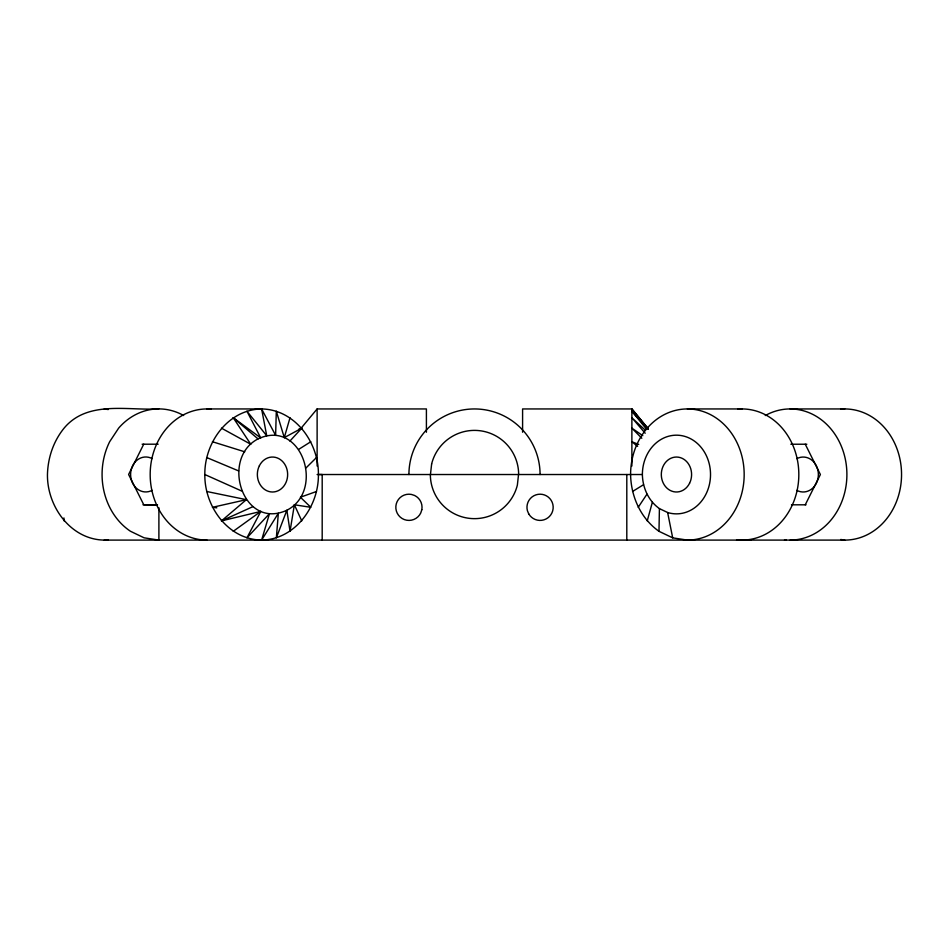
<?xml version="1.0" encoding="UTF-8"?>
<svg xmlns="http://www.w3.org/2000/svg" width="949" height="949" viewBox="0 0 949 949"><rect width="100%" height="100%" fill="white"/><g stroke="black" fill="none" stroke-linecap="round" stroke-linejoin="round"><path stroke-width="1.42" d="M158.898 507.751L158.898 540.1L144.118 537.822L130.464 531.262A65.576 56.786 90 0 1 109.681 441.688L118.661 428.106A65.576 56.786 90 0 1 183.643 415.508M322.186 540.088L322.197 474.512L318.401 474.524C318.852 506.268 295.281 539.613 261.616 540.088C227.95 539.59 204.391 506.292 204.83 474.524C204.391 442.768 227.95 409.47 261.616 408.948C295.269 409.47 318.84 442.756 318.401 474.524M658.986 531.31C640.729 518.451 630.978 496.529 630.587 474.524A65.576 56.786 -90 0 1 687.384 408.948A65.576 56.786 -90 0 1 744.17 474.524A65.576 56.786 -90 0 1 687.384 540.1L672.687 537.858L658.986 531.31L659.413 508.593C648.464 500.882 642.615 487.727 642.378 474.524A39.348 34.069 -90 0 1 679.425 435.33A39.348 34.069 -90 0 1 710.006 481.357A39.348 34.069 -90 0 1 667.633 512.519L659.413 508.593M316.48 491.499L300.406 497.229L310.809 507.312L294.368 504.773L290.038 531.321L286.847 510.254C325.116 490.858 302.162 418.545 258.235 438.794C220.049 458.296 242.861 530.455 286.847 510.254L276.349 537.869L278.342 513.302L261.616 540.088L269.457 513.706L246.918 537.869L260.785 511.428L221.461 520.894L246.372 499.672L206.763 491.499M647.23 520.882L652.354 502.341M289.931 441.036L301.77 428.165L284.285 437.608L290.014 417.738M143.726 444.191L128.601 474.476L143.762 504.761L157.522 504.809M805.262 504.809L820.399 474.524L805.262 444.227M638.202 507.312L646.945 494.192M300.726 428.64L317.12 408.948L426.409 408.948L426.409 432.222M306.088 467.857L316.468 457.56M233.229 531.321L260.785 511.428M298.698 449.363L310.798 441.736M632.532 491.487L643.541 484.702M221.461 520.894L252.909 506.647M299.018 428.912L301.77 428.165M246.372 499.672L212.434 507.312L216.823 507.81M158.815 408.9C127.273 410.751 87.474 400.098 64.081 428.153C53.405 441.273 47.901 457.691 47.45 474.524C47.011 506.28 70.582 539.578 104.236 540.1L844.764 540.1A65.576 56.786 -90 0 0 901.514 472.187A65.576 56.786 -90 0 0 840.719 409.114M206.977 408.948L261.616 408.948L275.613 435.342L276.313 411.19L284.285 437.608M687.384 408.948L742.023 408.948M790.114 408.948L844.764 408.948M142.136 444.215L158.151 444.191M790.837 444.227L806.84 444.227M317.12 474.524L642.378 474.524M143.014 504.785L156.799 504.785M791.49 504.809L805.986 504.809M785.262 540.076L786.27 540.076L784.503 540.076M736.543 540.1L751.311 540.088M104.236 408.948L108.245 409.553M840.755 539.483L844.764 540.1M212.434 441.736L244.747 451.807M638.713 444.452L631.88 441.736L637.633 446.35M206.763 457.56L238.638 470.918M204.83 474.524L241.627 490.989M221.461 428.165L250.785 444.274L233.229 417.738L260.726 437.892L246.918 411.19L266.728 435.745L261.616 408.948M258.057 438.913L233.229 417.738M642.805 435.674L631.88 428.153L641.809 438.272M645.415 430.336L631.88 417.726L645.19 433.23M648.037 429.15L631.88 411.178L646.447 429.126M644.229 424.95L646.139 427.062M294.368 504.773L301.77 520.882M667.633 512.519L672.687 537.858M63.927 517.94L64.081 520.882M631.88 466.03L631.88 408.948L522.591 408.948L522.591 432.222M626.803 474.524L626.803 540.1M317.12 408.948L317.12 466.03M206.977 540.1A65.576 56.786 90 0 1 150.215 472.187A65.576 56.786 90 0 1 211.01 409.114M737.99 409.114A65.576 56.786 90 0 1 798.785 472.187A65.576 56.786 90 0 1 742.023 540.1M765.285 415.543A65.576 56.786 -90 0 1 845.452 459.814A65.576 56.786 -90 0 1 790.114 540.1M796.828 458.675A17.485 15.148 -90 0 1 818.37 474.524A17.485 15.148 -90 0 1 796.828 490.36M152.148 490.313A17.485 15.148 -90 0 1 130.606 474.464A17.485 15.148 -90 0 1 152.148 458.616M108.281 539.934A65.576 56.786 -90 0 1 104.236 540.1M408.924 474.524A65.576 65.576 0 0 1 474.5 408.948A65.576 65.576 0 0 1 540.076 474.524M431.641 463.919L430.36 475.378A44.152 44.152 0 0 0 517.359 485.117L518.64 473.67A44.152 44.152 0 0 0 431.641 463.919M421.819 509.708L420.763 512.97A13.12 13.12 0 0 1 404.321 519.577A13.12 13.12 0 0 1 396.302 503.777A13.12 13.12 0 0 1 411.332 494.417L414.594 495.473A13.12 13.12 0 0 1 421.819 509.708M648.274 428.853L631.88 408.948L648.274 428.889M528.712 513.86L527.407 510.704A13.12 13.12 0 0 1 542.354 494.393A13.12 13.12 0 0 1 550.811 514.832A13.12 13.12 0 0 1 528.712 513.86M689.567 483.266A17.485 15.148 -90 0 0 676.447 457.038A17.485 15.148 -90 0 0 663.339 483.266A17.485 15.148 -90 0 0 689.567 483.266M259.374 465.781A17.485 15.148 89.9 0 0 272.505 492.009A17.485 15.148 89.9 0 0 285.613 465.781A17.485 15.148 89.9 0 0 259.374 465.781"/></g></svg>
